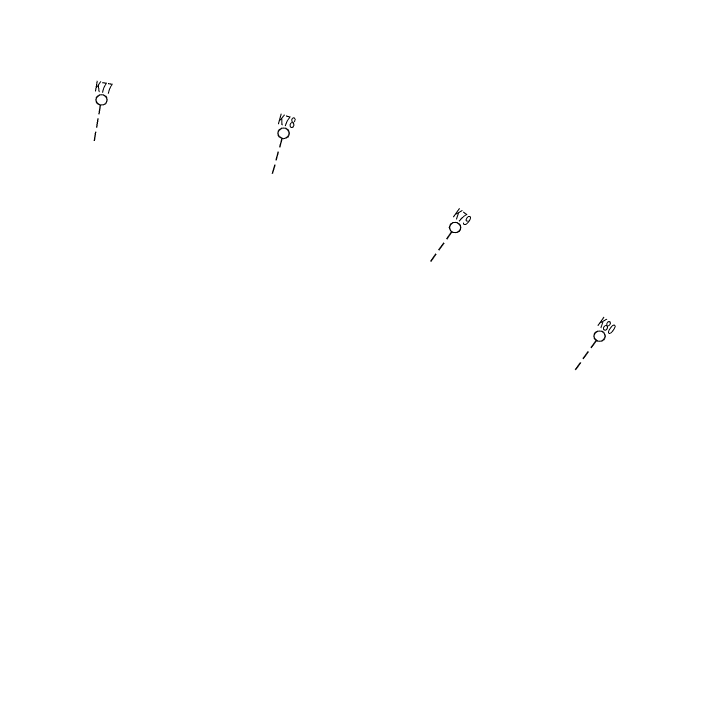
# Model space of a CAD drawing. Header units: inches. Extents: x 510447 to 606954, y 1095553 to 1134812.
# Drawn here: x 537269 to 541136, y 1124577 to 1128314 of the extents above; entities that cross this region are included whole.
import ezdxf

# ---------------------------------------------------------------- set-up
doc = ezdxf.new("R2010")
doc.units = ezdxf.units.IN
doc.header["$MEASUREMENT"] = 0
doc.linetypes.add('Kilométrica grande$1$JIS_02_2.0', pattern=[3, 2, -1])
doc.layers.add('Kilométrica grande$0$0-KM GRANDE', color=220, linetype='Continuous')
doc.styles.add('Kilométrica grande$0$哥Arial', font='Arial.ttf', dxfattribs={"width": 0.8})

# ---------------------------------------------------------------- blocks, each defined once
blk = doc.blocks.new('Kilométrica grande')
at = {"color": 1}
blk.add_arc((536167.2, 1126006.6), 7959.1, 349.65012, 149.58313, dxfattribs=at)
at = {"layer": 'Kilométrica grande$0$0-KM GRANDE', "linetype": 'Kilométrica grande$1$JIS_02_2.0', "lineweight": -3, "ltscale": 25}
for p, q in [((537714.5, 1127611.6), (537748.8, 1127808.7)), ((538700.3, 1127431.4), (538753.1, 1127624.3)), ((539575.8, 1126944.4), (539692, 1127107.1)), ((540375.2, 1126343.1), (540491.4, 1126505.8))]:
    blk.add_line(p, q, dxfattribs=at)
at = {"layer": 'Kilométrica grande$0$0-KM GRANDE'}
for centre in [(537753.9, 1127838.2), (538761.1, 1127653.2), (539709.4, 1127131.6), (540508.8, 1126530.3)]:
    blk.add_circle(centre, 30, dxfattribs=at)
at = {"layer": 'Kilométrica grande$0$0-KM GRANDE', "linetype": 'Continuous', "lineweight": -3, "char_height": 60, "attachment_point": 8, "style": 'Kilométrica grande$0$哥Arial'}
for s, insert, rotation in [('{\\fSimHei|b0|i0|c134|p2;K77}', (537760.8, 1127877.6), 350.1158), ('{\\fSimHei|b0|i0|c134|p2;K78}', (538771.6, 1127691.8), 344.6716), ('{\\fSimHei|b0|i0|c134|p2;K79}', (539732.7, 1127164.1), 324.482), ('{\\fSimHei|b0|i0|c134|p2;K80}', (540532.1, 1126562.8), 324.482)]:
    blk.add_mtext(s, dxfattribs=dict(at, insert=insert, rotation=rotation))

msp = doc.modelspace()

# ---------------------------------------------------------------- block references
msp.add_blockref('Kilométrica grande', (0, 0))

doc.saveas('drawing.dxf')
